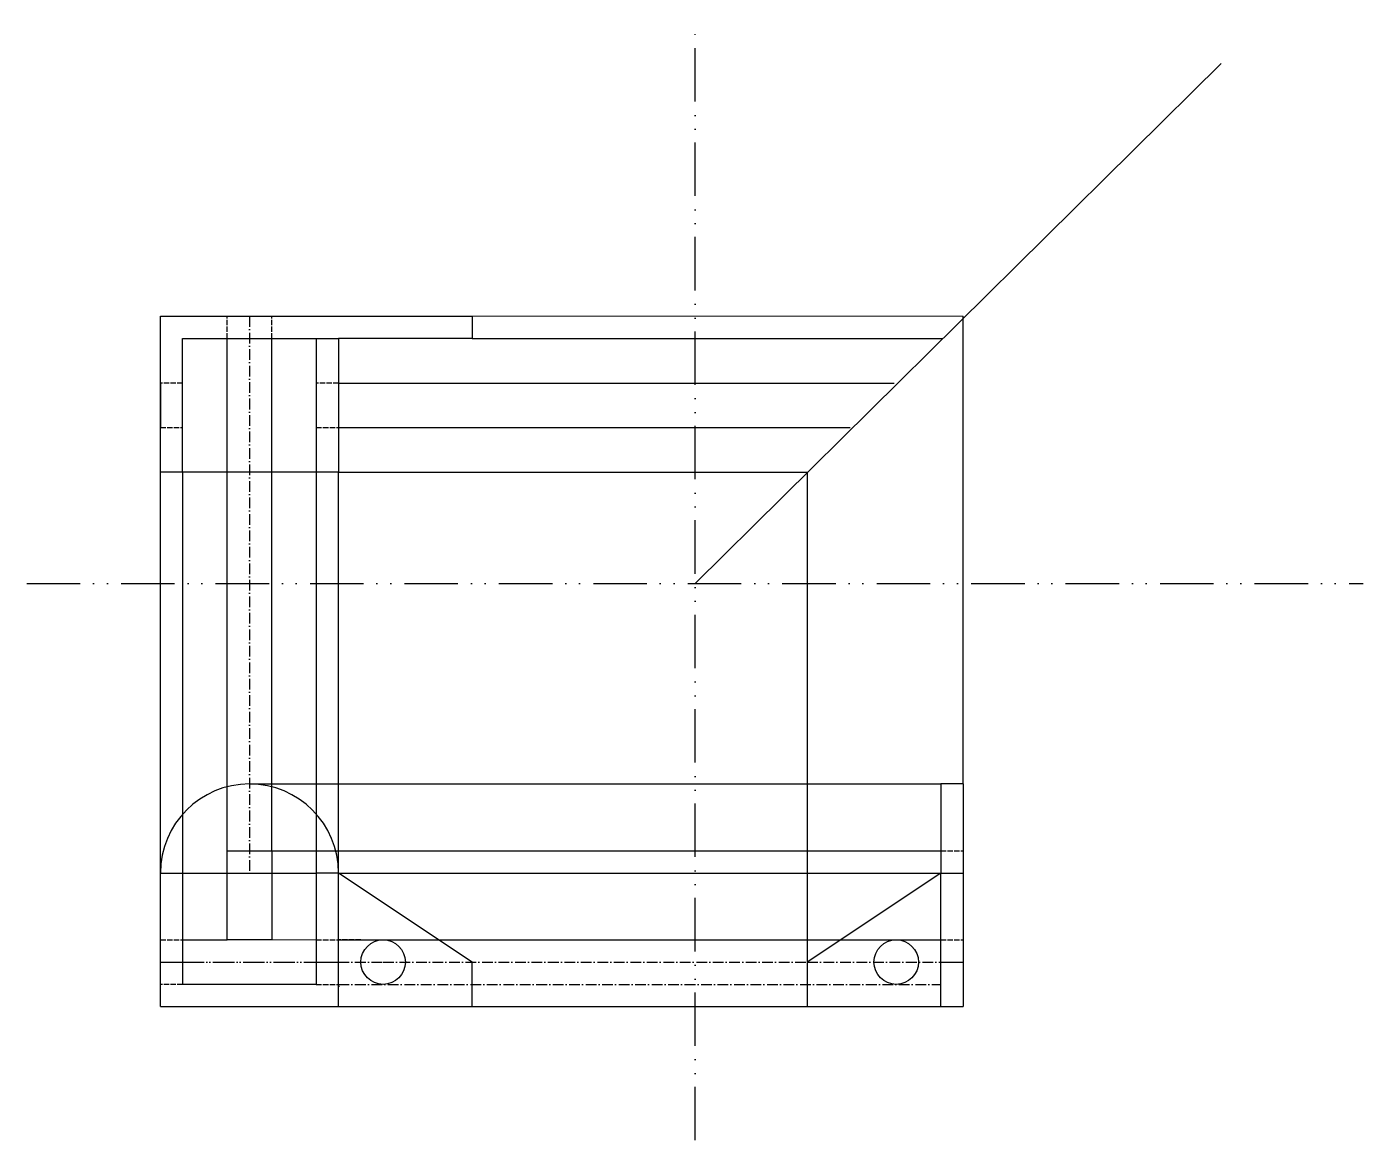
# Model space of a CAD drawing. Header units: millimetres. Extents: x 0 to 300, y 0 to 250.
import ezdxf

# ---------------------------------------------------------------- set-up
doc = ezdxf.new("R2010")
doc.units = ezdxf.units.MM
for name, pattern in [('ACAD_ISO02W100', [15, 12, -3]), ('ACAD_ISO05W100', [33, 24, -3, 0, -3, 0, -3]), ('ACAD_ISO10W100', [18, 12, -3, 0, -3]), ('ACAD_ISO12W100', [21, 12, -3, 0, -3, 0, -3])]:
    doc.linetypes.add(name, pattern=pattern)

msp = doc.modelspace()

# ---------------------------------------------------------------- linework, layer by layer
at = {"color": 2, "linetype": 'ACAD_ISO12W100'}
for p, q in [((150, 0), (150, 250)), ((0, 125), (300, 125))]:
    msp.add_line(p, q, dxfattribs=at)
at = {"color": 2}
for p, q in [((150, 125), (268.1, 241.72)), ((210.16, 80), (210.23, 185)), ((45, 65), (45, 180)), ((55, 65), (55, 180)), ((100, 180), (205.55, 180)), ((70, 170), (194.74, 170)), ((70, 160), (184.8, 160)), ((30, 60), (30, 150)), ((35, 150), (35, 60)), ((65, 150), (65, 60)), ((70, 60), (70, 150)), ((70, 150), (175.16, 150)), ((175.16, 150), (175.16, 80)), ((50, 80), (175.16, 80)), ((175.16, 80), (205.16, 80)), ((175.16, 80), (175.16, 60)), ((55, 65), (205.16, 65)), ((35, 60), (65, 60)), ((70, 60), (175.16, 60)), ((175.16, 60), (175.16, 40)), ((175.16, 60), (205.16, 60)), ((35, 45), (45, 45)), ((70, 45), (175.16, 45)), ((175.16, 45), (205.16, 45)), ((100, 30), (175.16, 30))]:
    msp.add_line(p, q, dxfattribs=at)
for p, q in [((30, 150), (30, 185)), ((30, 185), (100, 185)), ((30, 185), (50, 185)), ((100, 185), (100, 180)), ((35, 150), (35, 180)), ((35, 180), (70, 180)), ((65, 180), (65, 150)), ((100, 180), (70, 180)), ((70, 180), (70, 150)), ((70, 180), (70, 170)), ((30, 170), (30, 160)), ((70, 150), (30, 150)), ((210.16, 80), (205.16, 80)), ((205.16, 80), (205.16, 60)), ((210.16, 80), (210.16, 30)), ((45, 45), (45, 65)), ((45, 65), (55, 65)), ((55, 65), (55, 45)), ((30, 55), (30, 60)), ((30, 60), (35, 60)), ((30, 60), (35, 60)), ((35, 60), (35, 35)), ((70, 60), (65, 60)), ((65, 60), (65, 35)), ((70, 30), (70, 60)), ((100, 40), (70, 60)), ((205.16, 60), (175.16, 40)), ((205.16, 60), (210.16, 60)), ((205.16, 40), (205.16, 60)), ((30, 30), (30, 55)), ((30, 40), (30, 45)), ((35, 45), (35, 35)), ((55, 45), (45, 45)), ((69.98, 34.59), (69.98, 44.59)), ((30, 30), (30, 40)), ((30, 40), (35, 40)), ((65, 40), (70, 40)), ((100, 30), (100, 40)), ((175.16, 40), (175.16, 30)), ((205.16, 30), (205.16, 40)), ((205.16, 40), (210.16, 40)), ((65, 35), (35, 35)), ((70, 34.59), (70.18, 34.59)), ((30, 30), (70, 30)), ((70, 30), (100, 30)), ((175.16, 30), (205.16, 30)), ((205.16, 30), (210.16, 30))]:
    msp.add_line(p, q)
at = {"linetype": 'ACAD_ISO02W100', "ltscale": 0.1}
for p, q in [((45, 180), (45, 185)), ((55, 180), (55, 185)), ((35, 170), (30, 170)), ((70, 170), (65, 170)), ((30, 160), (35, 160)), ((65, 160), (70, 160)), ((205.16, 65), (210.16, 65)), ((30, 45), (35, 45)), ((65, 45), (69.98, 45)), ((74.98, 45), (69.98, 45)), ((205.16, 45), (210.16, 45)), ((35, 35), (30, 35)), ((65, 35), (70, 35))]:
    msp.add_line(p, q, dxfattribs=at)
at = {"color": 2, "linetype": 'ACAD_ISO10W100', "ltscale": 0.2}
for p, q in [((50, 185), (50, 60)), ((69.98, 40), (80, 40)), ((80, 40), (175.16, 40)), ((175.16, 40), (205.16, 40)), ((69.98, 35), (205.16, 35))]:
    msp.add_line(p, q, dxfattribs=at)
at = {"color": 2, "lineweight": 0}
msp.add_line((100, 185), (210.23, 185), dxfattribs=at)
at = {"color": 2, "lineweight": 9}
msp.add_line((55, 45), (65, 45), dxfattribs=at)
at = {"color": 2, "linetype": 'ACAD_ISO05W100', "ltscale": 0.2}
msp.add_line((35, 40), (65, 40), dxfattribs=at)
for centre in [(80, 40), (195.16, 40)]:
    msp.add_circle(centre, 5)
msp.add_arc((50, 60), 20, 0, 180)

doc.saveas('drawing.dxf')
